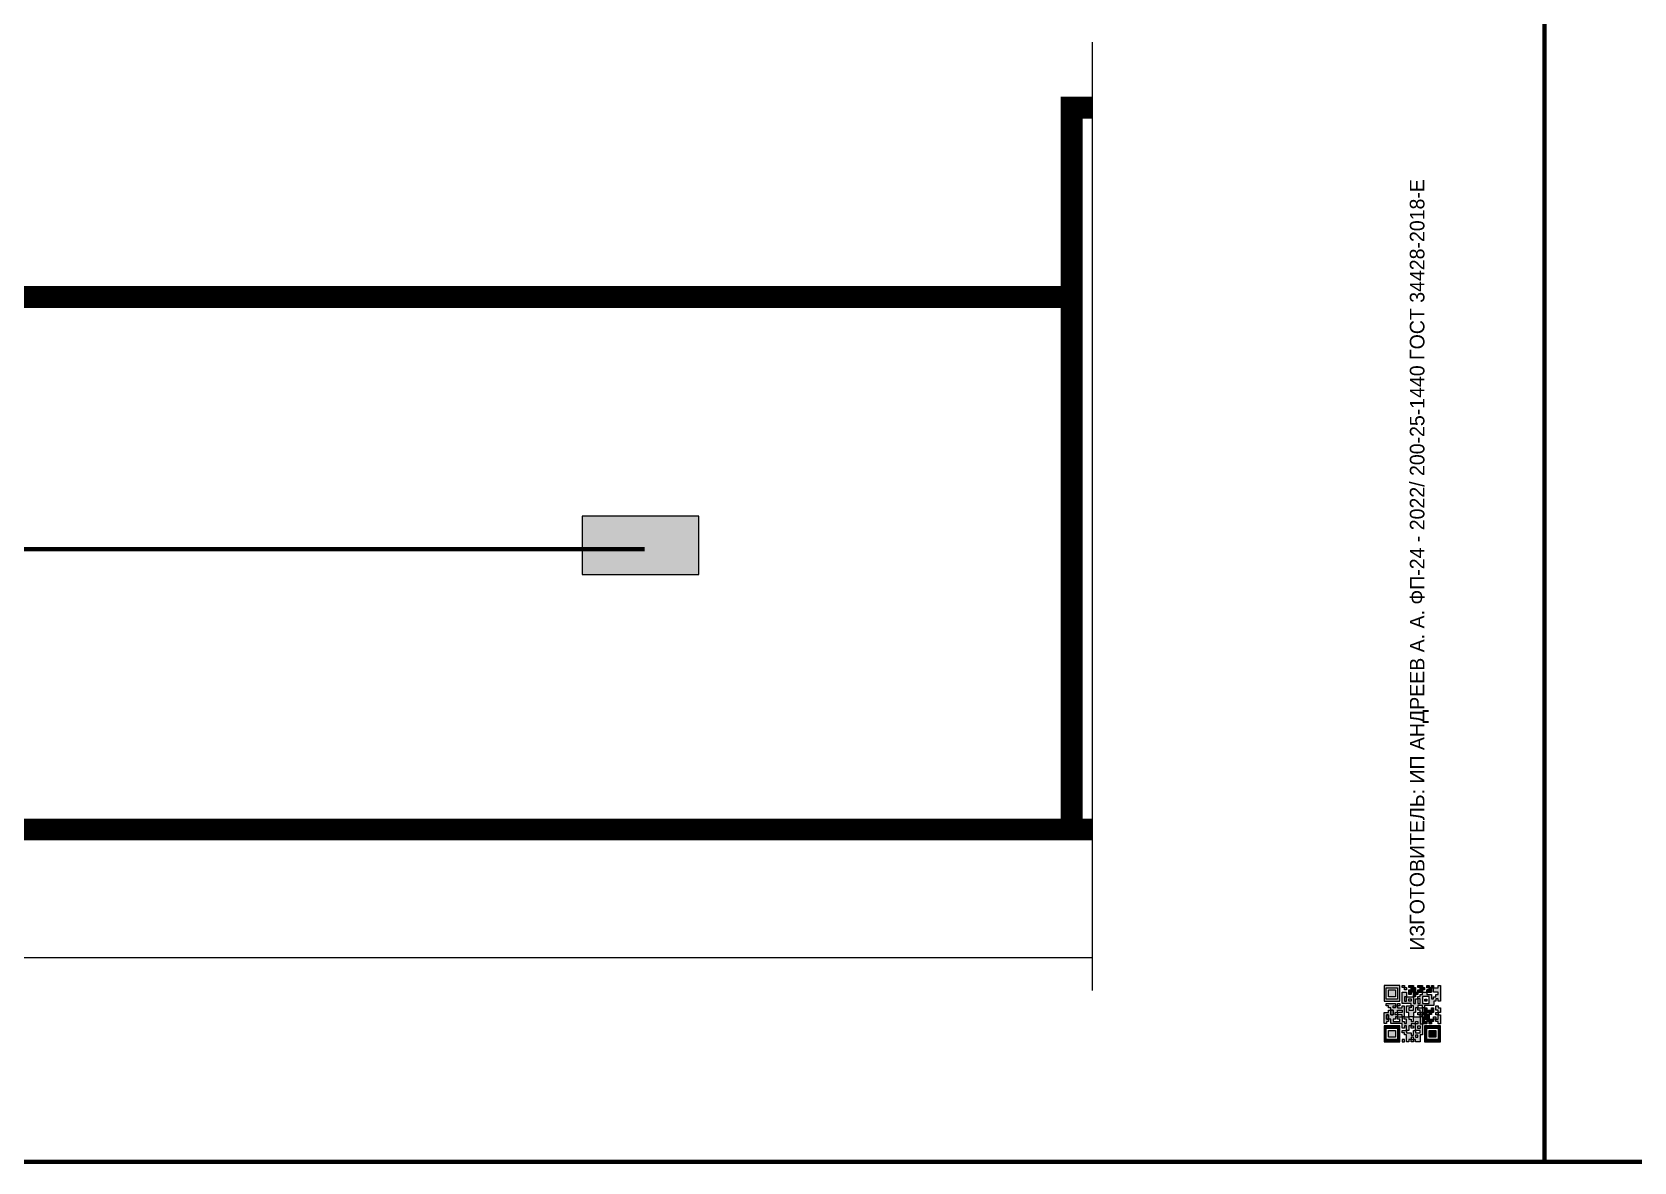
# Model space of a CAD drawing. Header units: millimetres. Extents: x 13810 to 67229, y 12374 to 21950.
# Drawn here: x 36369.2 to 36676.6, y 18692.6 to 18909.4 of the extents above; entities that cross this region are included whole.
import ezdxf

# ---------------------------------------------------------------- set-up
doc = ezdxf.new("R2010")
doc.units = ezdxf.units.MM
doc.layers.add('План_Штампы', color=7, linetype='Continuous')
doc.styles.add('обычный', font='arial.ttf')

# ---------------------------------------------------------------- blocks, each defined once
blk = doc.blocks.new('QR')
at = {"lineweight": 0}
h = blk.add_hatch(color=256, dxfattribs=at)
h.dxf.hatch_style = 1
h.paths.add_polyline_path([(9241.16, 2687.38), (9242.01, 2687.38), (9242.01, 2687.83), (9241.59, 2687.83), (9241.59, 2688.68), (9239.45, 2688.68), (9239.45, 2688.25), (9239.86, 2688.25), (9239.86, 2687.83), (9240.29, 2687.83), (9240.29, 2688.25), (9241.16, 2688.25), (9241.16, 2687.83), (9240.29, 2687.83), (9240.29, 2687.38), (9239.45, 2687.38), (9239.45, 2685.22), (9238.57, 2685.22), (9238.57, 2684.8), (9239.02, 2684.8), (9239.02, 2684.37), (9238.13, 2684.37), (9238.13, 2683.92), (9239.02, 2683.92), (9239.02, 2683.5), (9239.44, 2683.5), (9239.44, 2682.64), (9239.87, 2682.64), (9239.87, 2682.18), (9239.44, 2682.18), (9239.44, 2682.64), (9238.13, 2682.64), (9238.13, 2681.76), (9237.71, 2681.76), (9237.71, 2682.64), (9238.13, 2682.64), (9238.13, 2683.07), (9237.27, 2683.07), (9237.27, 2683.51), (9237.71, 2683.51), (9237.71, 2684.37), (9238.13, 2684.37), (9238.13, 2685.22), (9237.71, 2685.22), (9237.71, 2684.8), (9237.28, 2684.8), (9237.28, 2684.38), (9235.98, 2684.38), (9235.98, 2683.92), (9236.4, 2683.92), (9236.4, 2683.49), (9236.84, 2683.49), (9236.84, 2683.07), (9236.4, 2683.07), (9236.4, 2682.64), (9235.98, 2682.64), (9235.98, 2681.76), (9237.29, 2681.76), (9237.29, 2681.33), (9239.43, 2681.33), (9239.43, 2681.76), (9240.74, 2681.76), (9240.74, 2683.05), (9239.87, 2683.05), (9239.87, 2683.5), (9240.29, 2683.5), (9240.29, 2683.91), (9240.74, 2683.91), (9240.74, 2684.81), (9240.29, 2684.81), (9240.29, 2684.79), (9240.29, 2684.37), (9239.45, 2684.37), (9239.45, 2684.8), (9239.87, 2684.8), (9239.87, 2685.21), (9240.74, 2685.21), (9240.74, 2686.1), (9240.29, 2686.1), (9240.29, 2685.64), (9239.86, 2685.64), (9239.86, 2686.95), (9240.29, 2686.95), (9240.29, 2686.52), (9240.74, 2686.52), (9240.74, 2686.1), (9241.16, 2686.1), (9241.16, 2686.53), (9241.59, 2686.53), (9241.59, 2686.1), (9242.02, 2686.1), (9242.02, 2685.21), (9241.59, 2685.21), (9241.59, 2686.1), (9241.16, 2686.1), (9241.16, 2685.21), (9240.74, 2685.21), (9240.74, 2684.81), (9242.89, 2684.81), (9242.89, 2685.22), (9242.47, 2685.22), (9242.47, 2686.11), (9242.89, 2686.11), (9242.89, 2686.52), (9242.46, 2686.52), (9242.46, 2686.95), (9242.89, 2686.95), (9242.89, 2686.52), (9243.32, 2686.52), (9243.32, 2688.26), (9242.9, 2688.26), (9242.9, 2687.83), (9242.47, 2687.83), (9242.47, 2687.38), (9242.01, 2687.38), (9242.01, 2686.94), (9241.16, 2686.94)])
h.paths.add_polyline_path([(9239.02, 2682.18), (9239.02, 2681.76), (9238.54, 2681.76), (9238.54, 2682.18)], flags=16)
h.paths.add_polyline_path([(9237.27, 2682.65), (9237.27, 2682.19), (9236.83, 2682.19), (9236.83, 2682.65)], flags=16)
h = blk.add_hatch(color=256, dxfattribs=at)
h.dxf.hatch_style = 1
h.paths.add_polyline_path([(9238.15, 2687.83), (9236.83, 2687.83), (9236.83, 2686.52), (9238.15, 2686.52)], flags=0)
h.paths.add_polyline_path([(9239.01, 2685.65), (9239.01, 2688.68), (9235.98, 2688.68), (9235.98, 2685.65)])
h.paths.add_polyline_path([(9236.41, 2686.1), (9236.41, 2688.26), (9238.56, 2688.26), (9238.56, 2686.1)], flags=16)
h.paths.add_polyline_path([(9236.83, 2686.52), (9236.83, 2687.83), (9238.15, 2687.83), (9238.15, 2686.52)], flags=0)
h = blk.add_hatch(color=256, dxfattribs=at)
h.dxf.hatch_style = 1
h.paths.add_polyline_path([(9238.15, 2686.52), (9238.15, 2687.83), (9236.83, 2687.83), (9236.83, 2686.52)])
h.paths.add_polyline_path([(9245.91, 2686.52), (9245.91, 2687.83), (9244.59, 2687.83), (9244.59, 2686.52)], flags=0)
h.paths.add_polyline_path([(9246.77, 2685.65), (9246.77, 2688.68), (9243.74, 2688.68), (9243.74, 2685.65)])
h.paths.add_polyline_path([(9244.17, 2686.1), (9244.17, 2688.26), (9246.32, 2688.26), (9246.32, 2686.1)], flags=16)
h.paths.add_polyline_path([(9244.59, 2686.52), (9244.59, 2687.83), (9245.91, 2687.83), (9245.91, 2686.52)], flags=0)
h = blk.add_hatch(color=256, dxfattribs=at)
h.dxf.hatch_style = 1
h.paths.add_polyline_path([(9240.75, 2681.76), (9240.75, 2681.35), (9241.17, 2681.35), (9241.17, 2681.76)])
h.paths.add_polyline_path([(9241.6, 2682.18), (9241.17, 2682.18), (9241.17, 2681.76), (9241.6, 2681.76)])
h.paths.add_polyline_path([(9242.47, 2681.34), (9242.47, 2682.19), (9242.02, 2682.19), (9242.02, 2681.76), (9241.6, 2681.76), (9241.6, 2681.34)])
h.paths.add_polyline_path([(9239.87, 2678.3), (9239.44, 2678.3), (9239.44, 2677.89), (9241.17, 2677.89), (9241.17, 2678.3), (9240.28, 2678.3), (9240.28, 2678.73), (9239.87, 2678.73)])
h.paths.add_polyline_path([(9240.75, 2678.73), (9240.75, 2679.19), (9240.28, 2679.19), (9240.28, 2678.73)])
h.paths.add_polyline_path([(9241.6, 2678.73), (9241.17, 2678.73), (9241.17, 2678.3), (9241.6, 2678.3)])
h.paths.add_polyline_path([(9242.02, 2678.3), (9241.6, 2678.3), (9241.6, 2677.89), (9242.48, 2677.89), (9242.48, 2678.31), (9242.9, 2678.31), (9242.9, 2678.73), (9242.02, 2678.73)])
h.paths.add_polyline_path([(9246.36, 2684.37), (9246.36, 2684.79), (9245.93, 2684.79), (9245.93, 2684.37)])
h.paths.add_polyline_path([(9246.78, 2685.2), (9246.36, 2685.2), (9246.36, 2684.79), (9246.78, 2684.79)])
h.paths.add_polyline_path([(9245.91, 2687.83), (9244.59, 2687.83), (9244.59, 2686.52), (9245.91, 2686.52)])
h = blk.add_hatch(color=256, dxfattribs=at)
h.dxf.hatch_style = 1
h.paths.add_polyline_path([(9243.32, 2686.11), (9242.89, 2686.11), (9242.89, 2685.64), (9243.32, 2685.64)])
h.paths.add_polyline_path([(9239.02, 2683.07), (9239.02, 2683.5), (9238.56, 2683.5), (9238.56, 2683.07)])
h.paths.add_polyline_path([(9236.4, 2684.8), (9236.4, 2685.22), (9235.98, 2685.22), (9235.98, 2684.8)])
h.paths.add_polyline_path([(9236.4, 2683.07), (9236.4, 2683.49), (9235.98, 2683.49), (9235.98, 2683.07)])
h = blk.add_hatch(color=256, dxfattribs=at)
h.dxf.hatch_style = 1
h.paths.add_polyline_path([(9243.32, 2682.64), (9243.32, 2683.07), (9244.62, 2683.07), (9244.62, 2684.37), (9243.74, 2684.37), (9243.74, 2684.8), (9244.62, 2684.8), (9244.62, 2684.37), (9245.48, 2684.37), (9245.48, 2685.22), (9243.32, 2685.22), (9243.32, 2683.5), (9242.89, 2683.5), (9242.89, 2683.06), (9242.01, 2683.06), (9242.01, 2683.91), (9242.47, 2683.91), (9242.47, 2683.5), (9242.89, 2683.5), (9242.89, 2684.38), (9241.59, 2684.38), (9241.59, 2683.91), (9240.74, 2683.91), (9240.74, 2683.05), (9241.59, 2683.05), (9241.59, 2682.64), (9242.47, 2682.64), (9242.47, 2682.19), (9242.91, 2682.19), (9242.91, 2681.34), (9242.48, 2681.34), (9242.48, 2680.91), (9242.91, 2680.91), (9242.91, 2679.17), (9243.75, 2679.17), (9243.75, 2678.73), (9244.2, 2678.73), (9244.2, 2678.3), (9243.75, 2678.3), (9243.75, 2677.88), (9246.78, 2677.88), (9246.78, 2678.3), (9246.35, 2678.3), (9246.35, 2679.19), (9245.48, 2679.19), (9245.48, 2678.31), (9245.05, 2678.31), (9245.05, 2678.73), (9244.62, 2678.73), (9244.62, 2679.19), (9244.2, 2679.19), (9244.2, 2679.61), (9245.05, 2679.61), (9245.05, 2680.46), (9245.48, 2680.46), (9245.48, 2681.34), (9245.04, 2681.34), (9245.04, 2681.76), (9244.63, 2681.76), (9244.63, 2682.19), (9244.21, 2682.19), (9244.21, 2681.76), (9243.32, 2681.76), (9243.32, 2682.19), (9244.21, 2682.19), (9244.21, 2682.64)])
h.paths.add_polyline_path([(9243.75, 2683.49), (9243.75, 2683.92), (9244.21, 2683.92), (9244.21, 2683.49)], flags=16)
h.paths.add_polyline_path([(9243.32, 2681.34), (9244.63, 2681.34), (9244.63, 2680.04), (9243.32, 2680.04)], flags=16)
h.paths.add_polyline_path([(9243.76, 2680.89), (9244.18, 2680.89), (9244.18, 2680.48), (9243.76, 2680.48)], flags=0)
h = blk.add_hatch(color=256, dxfattribs=at)
h.dxf.hatch_style = 1
h.paths.add_polyline_path([(9246.36, 2683.07), (9246.78, 2683.07), (9246.78, 2683.92), (9246.36, 2683.92), (9246.36, 2683.49), (9245.92, 2683.49), (9245.92, 2683.92), (9245.06, 2683.92), (9245.06, 2683.49), (9245.48, 2683.49), (9245.48, 2683.07), (9244.62, 2683.07), (9244.62, 2682.65), (9245.05, 2682.65), (9245.05, 2682.18), (9245.48, 2682.18), (9245.48, 2682.65), (9246.36, 2682.65)])
h.paths.add_polyline_path([(9246.78, 2682.18), (9246.36, 2682.18), (9246.36, 2681.75), (9245.92, 2681.75), (9245.92, 2682.18), (9245.48, 2682.18), (9245.48, 2681.34), (9245.48, 2681.34), (9245.94, 2681.34), (9245.94, 2680.91), (9246.36, 2680.91), (9246.36, 2681.34), (9246.78, 2681.34)])
h = blk.add_hatch(color=256, dxfattribs=at)
h.dxf.hatch_style = 1
h.paths.add_polyline_path([(9235.98, 2680.9), (9235.98, 2677.86), (9239.02, 2677.86), (9239.02, 2680.9)])
h.paths.add_polyline_path([(9238.57, 2680.48), (9238.57, 2678.32), (9236.41, 2678.32), (9236.41, 2680.48)], flags=16)
h.paths.add_polyline_path([(9238.15, 2680.05), (9238.15, 2678.74), (9236.83, 2678.74), (9236.83, 2680.05)], flags=0)
h = blk.add_hatch(color=256, dxfattribs=at)
h.dxf.hatch_style = 1
h.paths.add_polyline_path([(9242.02, 2680.46), (9242.48, 2680.46), (9242.48, 2680.91), (9241.58, 2680.91), (9241.58, 2681.35), (9241.17, 2681.35), (9241.17, 2680.91), (9240.75, 2680.91), (9240.75, 2681.33), (9239.43, 2681.33), (9239.43, 2680.46), (9239.86, 2680.46), (9239.86, 2680.92), (9240.3, 2680.92), (9240.3, 2680.46), (9239.86, 2680.46), (9239.86, 2680.04), (9239.44, 2680.04), (9239.44, 2679.62), (9239.86, 2679.62), (9239.86, 2679.19), (9240.29, 2679.19), (9240.29, 2680.03), (9241.18, 2680.03), (9241.18, 2680.47), (9241.6, 2680.47), (9241.6, 2680.03), (9241.18, 2680.03), (9241.18, 2679.61), (9241.6, 2679.61), (9241.6, 2679.19), (9242.47, 2679.19), (9242.47, 2679.6), (9242.02, 2679.6)])
h = blk.add_hatch(color=256, dxfattribs=at)
h.dxf.hatch_style = 1
h.paths.add_polyline_path([(9244.18, 2680.48), (9244.18, 2680.89), (9243.76, 2680.89), (9243.76, 2680.48)])
h = blk.add_hatch(color=256, dxfattribs=at)
h.dxf.hatch_style = 1
h.paths.add_polyline_path([(9245.93, 2680.04), (9245.93, 2680.46), (9245.48, 2680.46), (9245.48, 2679.62), (9246.35, 2679.62), (9246.35, 2680.04)])
h.paths.add_polyline_path([(9246.78, 2680.04), (9246.78, 2680.46), (9246.35, 2680.46), (9246.35, 2680.04)])
h.paths.add_polyline_path([(9246.78, 2679.18), (9246.78, 2679.62), (9246.35, 2679.62), (9246.35, 2679.18)])
h = blk.add_hatch(color=256, dxfattribs=at)
h.dxf.hatch_style = 1
h.paths.add_polyline_path([(9238.15, 2680.05), (9236.83, 2680.05), (9236.83, 2678.74), (9238.15, 2678.74)])
for points in [[(9237.71, 2685.22), (9238.13, 2685.22), (9238.13, 2684.37), (9237.71, 2684.37), (9237.71, 2683.51), (9237.27, 2683.51), (9237.27, 2683.07), (9238.13, 2683.07), (9238.13, 2682.64), (9237.71, 2682.64), (9237.71, 2681.76), (9238.13, 2681.76), (9238.13, 2682.64), (9239.44, 2682.64), (9239.44, 2683.5), (9239.02, 2683.5), (9239.02, 2683.07), (9238.56, 2683.07), (9238.56, 2683.5), (9239.02, 2683.5), (9239.02, 2683.92), (9238.13, 2683.92), (9238.13, 2684.37), (9239.02, 2684.37), (9239.02, 2684.8), (9238.57, 2684.8), (9238.57, 2685.22), (9239.45, 2685.22), (9239.45, 2687.38), (9240.29, 2687.38), (9240.29, 2687.83), (9239.86, 2687.83), (9239.86, 2688.25), (9239.45, 2688.25), (9239.45, 2688.68), (9241.59, 2688.68), (9241.59, 2687.83), (9242.01, 2687.83), (9242.01, 2687.38), (9242.47, 2687.38), (9242.47, 2687.83), (9242.9, 2687.83), (9242.9, 2688.26), (9243.32, 2688.26), (9243.32, 2686.52), (9242.89, 2686.52), (9242.89, 2686.11), (9243.32, 2686.11), (9243.32, 2685.64), (9242.89, 2685.64), (9242.89, 2686.11), (9242.47, 2686.11), (9242.47, 2685.22), (9242.89, 2685.22), (9242.89, 2684.81), (9240.74, 2684.81), (9240.74, 2683.91), (9241.59, 2683.91), (9241.59, 2684.38), (9242.89, 2684.38), (9242.89, 2683.5), (9242.47, 2683.5), (9242.47, 2683.91), (9242.01, 2683.91), (9242.01, 2683.06), (9242.89, 2683.06), (9242.89, 2683.5), (9243.32, 2683.5), (9243.32, 2685.22), (9245.48, 2685.22), (9245.48, 2684.37), (9244.62, 2684.37), (9244.62, 2683.07), (9245.48, 2683.07), (9245.48, 2683.49), (9245.06, 2683.49), (9245.06, 2683.92), (9245.92, 2683.92), (9245.92, 2683.49), (9246.36, 2683.49), (9246.36, 2683.92), (9246.78, 2683.92), (9246.78, 2683.07), (9246.36, 2683.07), (9246.36, 2682.65), (9245.48, 2682.65), (9245.48, 2682.18), (9245.92, 2682.18), (9245.92, 2681.75), (9246.36, 2681.75), (9246.36, 2682.18), (9246.78, 2682.18), (9246.78, 2681.34), (9246.36, 2681.34), (9246.36, 2680.91), (9245.94, 2680.91), (9245.94, 2681.34), (9245.48, 2681.34), (9245.48, 2680.46), (9245.93, 2680.46), (9245.93, 2680.04), (9246.35, 2680.04), (9246.35, 2680.46), (9246.78, 2680.46), (9246.78, 2680.04), (9246.78, 2680.04), (9246.35, 2680.04), (9246.35, 2679.62), (9246.78, 2679.62), (9246.78, 2679.18), (9246.35, 2679.18), (9246.35, 2678.3), (9246.78, 2678.3), (9246.78, 2677.88), (9243.75, 2677.88), (9243.75, 2678.3), (9244.2, 2678.3), (9244.2, 2678.73), (9243.75, 2678.73), (9243.75, 2679.17), (9242.91, 2679.17), (9242.91, 2680.91), (9242.48, 2680.91), (9242.48, 2680.46), (9242.02, 2680.46), (9242.02, 2679.6), (9242.47, 2679.6), (9242.47, 2679.19), (9241.6, 2679.19), (9241.6, 2679.61), (9241.18, 2679.61), (9241.18, 2680.03), (9240.29, 2680.03), (9240.29, 2679.19), (9240.75, 2679.19), (9240.75, 2678.73), (9240.28, 2678.73), (9240.28, 2678.3), (9241.17, 2678.3), (9241.17, 2678.73), (9241.6, 2678.73), (9241.6, 2678.3), (9242.02, 2678.3), (9242.02, 2678.73), (9242.9, 2678.73), (9242.9, 2678.31), (9242.48, 2678.31), (9242.48, 2677.89), (9241.6, 2677.89), (9241.6, 2678.3), (9241.17, 2678.3), (9241.17, 2677.89), (9239.44, 2677.89), (9239.44, 2678.3), (9239.87, 2678.3), (9239.87, 2678.73), (9240.28, 2678.73), (9240.28, 2679.19), (9240.29, 2679.19), (9239.86, 2679.19), (9239.86, 2679.62), (9239.44, 2679.62), (9239.44, 2680.04), (9239.86, 2680.04), (9239.86, 2680.46), (9239.43, 2680.46), (9239.43, 2681.33), (9237.29, 2681.33), (9237.29, 2681.76), (9235.98, 2681.76), (9235.98, 2682.64), (9236.4, 2682.64), (9236.4, 2683.07), (9235.98, 2683.07), (9235.98, 2683.49), (9236.4, 2683.49), (9236.4, 2683.92), (9235.98, 2683.92), (9235.98, 2684.38), (9237.28, 2684.38), (9237.28, 2684.8), (9237.71, 2684.8), (9237.71, 2685.22), (9237.92, 2685.22)], [(9240.74, 2686.1), (9240.74, 2686.52), (9240.29, 2686.52), (9240.29, 2686.95), (9239.86, 2686.95), (9239.86, 2685.64), (9240.29, 2685.64), (9240.29, 2686.1), (9240.74, 2686.1), (9240.74, 2686.52)], [(9240.74, 2685.21), (9239.87, 2685.21), (9239.87, 2684.8), (9239.45, 2684.8), (9239.45, 2684.37), (9240.29, 2684.37), (9240.29, 2684.79), (9240.29, 2684.81), (9240.74, 2684.81), (9240.74, 2685.21), (9239.87, 2685.21)], [(9240.74, 2683.91), (9240.29, 2683.91), (9240.29, 2683.5), (9239.87, 2683.5), (9239.87, 2683.05), (9240.74, 2683.05), (9240.74, 2683.91)], [(9244.62, 2684.37), (9244.62, 2684.8), (9243.74, 2684.8), (9243.74, 2684.37), (9244.62, 2684.37)], [(9240.74, 2683.05), (9240.74, 2681.76), (9239.43, 2681.76), (9239.43, 2681.33), (9240.75, 2681.33), (9240.75, 2681.35), (9240.75, 2680.91), (9241.17, 2680.91), (9241.17, 2681.35), (9241.58, 2681.35), (9241.58, 2680.91), (9242.48, 2680.91), (9242.48, 2681.34), (9242.91, 2681.34), (9242.91, 2682.19), (9242.47, 2682.19), (9242.47, 2682.64), (9241.59, 2682.64), (9241.59, 2683.05), (9240.74, 2683.05)], [(9239.86, 2680.46), (9239.86, 2680.92), (9240.3, 2680.92), (9240.3, 2680.46), (9239.86, 2680.46)], [(9241.6, 2681.76), (9242.02, 2681.76), (9242.02, 2682.19), (9242.47, 2682.19), (9242.47, 2681.34), (9241.6, 2681.34), (9241.6, 2681.76)], [(9244.62, 2683.07), (9243.32, 2683.07), (9243.32, 2682.64), (9244.21, 2682.64), (9244.21, 2682.19), (9243.32, 2682.19), (9243.32, 2681.76), (9244.21, 2681.76), (9244.21, 2682.19), (9244.63, 2682.19), (9244.63, 2681.76), (9245.04, 2681.76), (9245.04, 2681.34), (9245.48, 2681.34)], [(9245.48, 2680.46), (9245.05, 2680.46), (9245.05, 2679.61), (9244.2, 2679.61), (9244.2, 2679.19), (9244.62, 2679.19), (9244.62, 2678.73), (9245.05, 2678.73), (9245.05, 2678.31), (9245.48, 2678.31), (9245.48, 2679.19), (9246.35, 2679.19), (9246.35, 2679.07)], [(9245.48, 2682.18), (9245.05, 2682.18), (9245.05, 2682.65), (9244.62, 2682.65), (9244.62, 2683.07)], [(9245.48, 2682.18), (9245.48, 2681.34)], [(9246.35, 2679.62), (9245.48, 2679.62), (9245.48, 2680.46)], [(9245.48, 2680.46), (9245.48, 2679.62), (9246.35, 2679.62), (9246.35, 2680.04), (9245.93, 2680.04), (9245.93, 2680.46), (9245.48, 2680.46), (9245.48, 2679.62)], [(9246.35, 2679.62), (9246.35, 2679.18)]]:
    blk.add_lwpolyline(points, dxfattribs=at)
for points in [[(9235.98, 2685.65), (9239.01, 2685.65), (9239.01, 2688.68), (9235.98, 2688.68)], [(9236.41, 2688.26), (9238.56, 2688.26), (9238.56, 2686.1), (9236.41, 2686.1)], [(9236.83, 2687.83), (9238.15, 2687.83), (9238.15, 2686.52), (9236.83, 2686.52)], [(9240.29, 2687.83), (9241.16, 2687.83), (9241.16, 2688.25), (9240.29, 2688.25)], [(9240.29, 2688.25), (9241.16, 2688.25), (9241.16, 2687.83), (9240.29, 2687.83)], [(9242.01, 2687.38), (9241.16, 2687.38), (9241.16, 2686.94), (9242.01, 2686.94)], [(9241.16, 2687.38), (9242.01, 2687.38), (9242.01, 2686.94), (9241.16, 2686.94)], [(9241.16, 2686.53), (9241.59, 2686.53), (9241.59, 2686.1), (9241.16, 2686.1)], [(9242.89, 2686.52), (9242.46, 2686.52), (9242.46, 2686.95), (9242.89, 2686.95)], [(9243.74, 2685.65), (9246.77, 2685.65), (9246.77, 2688.68), (9243.74, 2688.68)], [(9244.17, 2688.26), (9246.32, 2688.26), (9246.32, 2686.1), (9244.17, 2686.1)], [(9244.59, 2687.83), (9245.91, 2687.83), (9245.91, 2686.52), (9244.59, 2686.52)], [(9235.98, 2684.8), (9236.4, 2684.8), (9236.4, 2685.22), (9235.98, 2685.22)], [(9236.4, 2683.07), (9236.84, 2683.07), (9236.84, 2683.49), (9236.4, 2683.49)], [(9241.16, 2686.1), (9240.74, 2686.1), (9240.74, 2685.21), (9241.16, 2685.21)], [(9241.59, 2686.1), (9242.02, 2686.1), (9242.02, 2685.21), (9241.59, 2685.21)], [(9243.75, 2683.92), (9244.21, 2683.92), (9244.21, 2683.49), (9243.75, 2683.49)], [(9245.93, 2684.79), (9246.36, 2684.79), (9246.36, 2684.37), (9245.93, 2684.37)], [(9246.36, 2685.2), (9246.78, 2685.2), (9246.78, 2684.79), (9246.36, 2684.79)], [(9235.98, 2677.86), (9239.02, 2677.86), (9239.02, 2680.9), (9235.98, 2680.9)], [(9236.41, 2680.48), (9238.57, 2680.48), (9238.57, 2678.32), (9236.41, 2678.32)], [(9236.83, 2682.19), (9237.27, 2682.19), (9237.27, 2682.65), (9236.83, 2682.65)], [(9238.54, 2682.18), (9239.02, 2682.18), (9239.02, 2681.76), (9238.54, 2681.76)], [(9239.44, 2682.64), (9239.87, 2682.64), (9239.87, 2682.18), (9239.44, 2682.18)], [(9240.75, 2681.76), (9241.17, 2681.76), (9241.17, 2681.35), (9240.75, 2681.35)], [(9241.17, 2682.18), (9241.6, 2682.18), (9241.6, 2681.76), (9241.17, 2681.76)], [(9241.18, 2680.03), (9241.6, 2680.03), (9241.6, 2680.47), (9241.18, 2680.47)], [(9243.32, 2680.04), (9244.63, 2680.04), (9244.63, 2681.34), (9243.32, 2681.34)], [(9243.76, 2680.89), (9244.18, 2680.89), (9244.18, 2680.48), (9243.76, 2680.48)], [(9236.83, 2680.05), (9238.15, 2680.05), (9238.15, 2678.74), (9236.83, 2678.74)]]:
    blk.add_lwpolyline(points, close=True, dxfattribs=at)
blk = doc.blocks.new('A$C32E8229D')
at = {"true_color": 0xffffff}
blk.add_hatch(color=7, dxfattribs=at).paths.add_polyline_path([(0, 0), (0, -8), (16, -8), (16, 0)])
h = blk.add_hatch(color=126)
h.paths.add_polyline_path([(0.2, -0.2), (15.8, -0.2), (15.8, -7.8), (0.2, -7.8)])
h.paths.add_polyline_path([(13.49, -2.05), (12.08, -2.05), (11.37, -2.63, 0.162397), (11.29, -2.84), (11.29, -3.63), (10.35, -3.63), (10.35, -4.05), (11.68, -4.05), (11.68, -3.48), (12.26, -4.28), (11.29, -5.1), (11.29, -6.78), (11.85, -6.78), (11.85, -5.44), (12.8, -4.64), (12.8, -5.94), (14.46, -5.94), (14.46, -5.39), (13.45, -5.39), (13.45, -3.97), (12.46, -2.59), (13.15, -2.59), (13.69, -3.34), (14.18, -3)], flags=16)
h.paths.add_polyline_path([(10.74, -1.82, 1), (11.8, -1.82, 1)], flags=16)
h.paths.add_polyline_path([(9.39, -3.59), (5.99, -3.59), (6.56, -3.03), (5.91, -3.03), (5.1, -3.83), (5.91, -4.64), (6.56, -4.64), (5.99, -4.09), (9.39, -4.09)], flags=16)
h.paths.add_polyline_path([(4.29, -1.08), (1.72, -1.08), (1.72, -6.6), (4.29, -6.6)], flags=16)
at = {"color": 126}
blk.add_lwpolyline([(16, -8), (0, -8), (0, 0), (16, 0)], close=True, dxfattribs=at)

msp = doc.modelspace()

# ---------------------------------------------------------------- linework, layer by layer
at = {"color": 2, "lineweight": 100}
for points in [[(36059.41, 19087.58), (36659.41, 19087.58), (36659.41, 18692.58), (36059.41, 18692.58)], [(36659.41, 19087.58), (37259.41, 19087.58), (37259.41, 18692.58), (36659.41, 18692.58)]]:
    msp.add_lwpolyline(points, close=True, dxfattribs=at)
at = {"lineweight": 0}
for points in [[(36572.62, 18907.52), (36572.62, 18725.47)], [(36265.36, 18756.15), (36265.36, 18731.85), (36572.62, 18731.85)]]:
    msp.add_lwpolyline(points, dxfattribs=at)
at = {"lineweight": 100, "const_width": 4.2}
for points in [[(36572.62, 18894.94), (36568.67, 18894.94), (36568.67, 18756.39)], [(36522.44, 18858.59), (36255.38, 18858.59), (36255.38, 18819.4)], [(36568.67, 18858.59), (36522.44, 18858.59)], [(36256.71, 18756.39), (36572.6, 18756.39)]]:
    msp.add_lwpolyline(points, dxfattribs=at)
at = {"color": 126, "lineweight": 100, "true_color": 0x008754}
msp.add_lwpolyline([(36273.89, 18810.21), (36486.69, 18810.21)], dxfattribs=at)

# ---------------------------------------------------------------- block references
at = {"color": 22, "lineweight": 100, "true_color": 0xbb1e10, "rotation": 90}
msp.add_blockref('QR', (39317.31, 9479.68), dxfattribs=at)
at = {"layer": 'План_Штампы', "color": 126, "true_color": 0x008754, "xscale": -1.4, "yscale": 1.4, "zscale": 1.4, "rotation": 180}
msp.add_blockref('A$C32E8229D', (36474.76, 18805.33), dxfattribs=at)

# ---------------------------------------------------------------- texts
at = {"lineweight": 0, "insert": (36635.37, 18807.18), "char_height": 2.8, "width": 191.3484, "attachment_point": 5, "rotation": 90, "style": 'обычный'}
msp.add_mtext('\\pi-8.4,l8.4,t8.4;{\\fProxima Nova Rg|b0|i0|c204|p2;ИЗГОТОВИТЕЛЬ: ИП АНДРЕЕВ А. А.\\fProxima Nova Rg|b0|i0|c0|p2; \\fProxima Nova Rg|b0|i0|c204|p2;ФП-24 - 2022/ 200-25-1440 ГОСТ 34428-2018-Е\\H1.2266x; }', dxfattribs=at)

doc.saveas('drawing.dxf')
